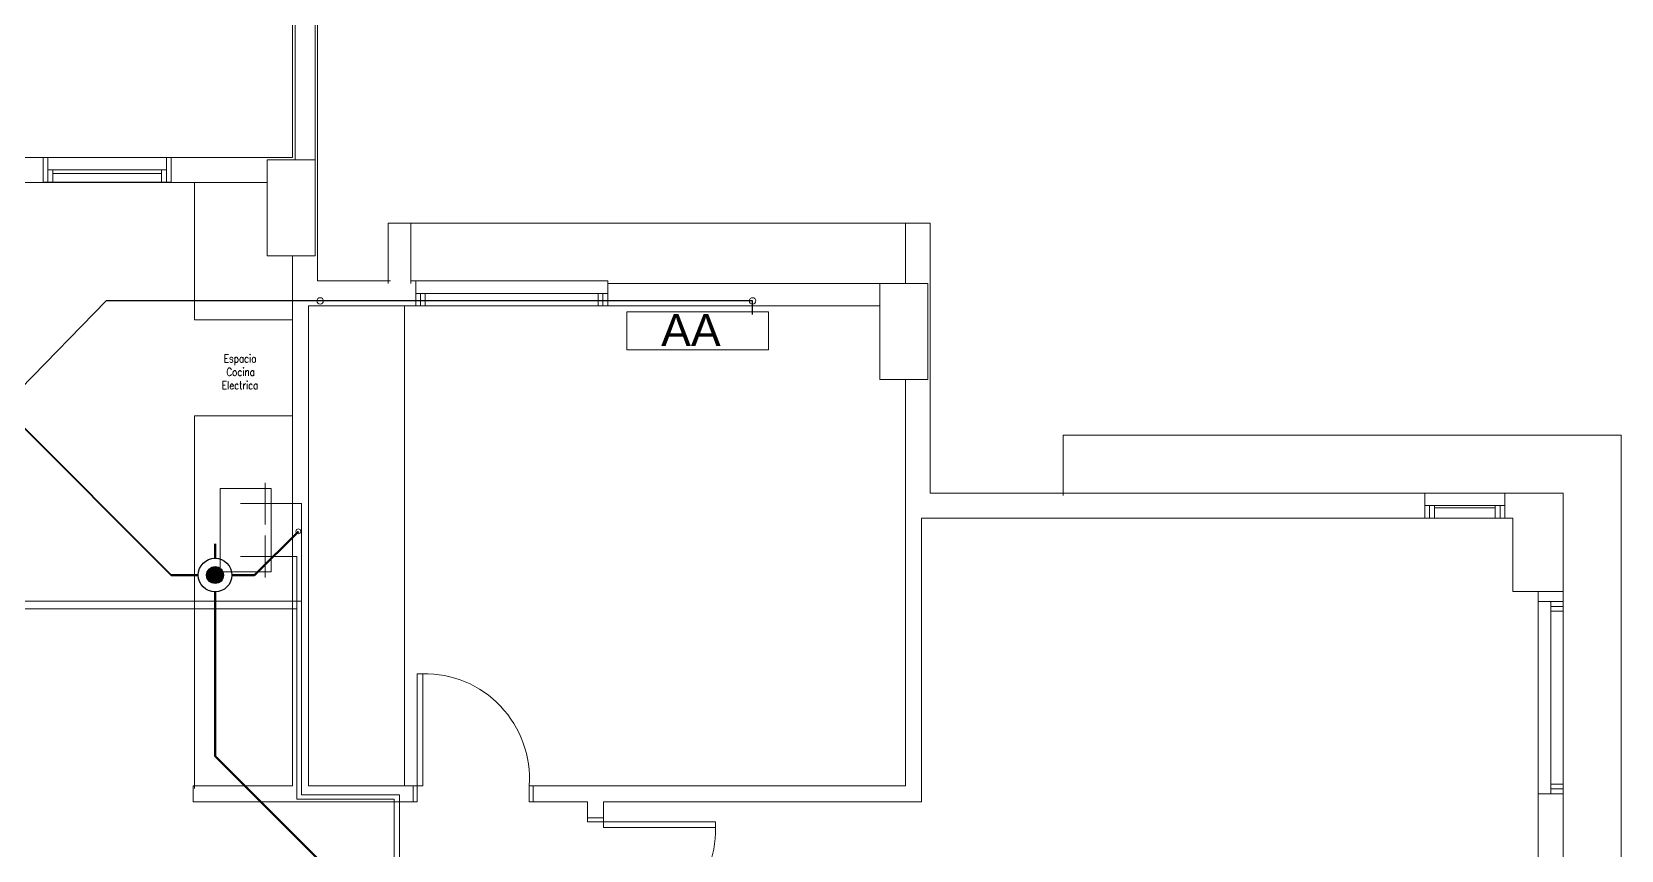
# Model space of a CAD drawing. Header units: millimetres. Extents: x 539 to 842, y -453 to -96.
# Drawn here: x 759.17 to 769.1, y -314.34 to -309.23 of the extents above; entities that cross this region are included whole.
import ezdxf

# ---------------------------------------------------------------- set-up
doc = ezdxf.new("R2010")
doc.units = ezdxf.units.MM
doc.header["$LTSCALE"] = 0.1
doc.linetypes.add('ACAD_ISO02W100', pattern=[15, 12, -3])
doc.linetypes.add('CONTINUA', pattern=[0])
doc.layers.get('0').update_dxf_attribs({"lineweight": 5})
for name, color, linetype, lineweight in [('00-Agua Caliente', 1, 'Continuous', 20), ('00-Agua Fria', 5, 'ACAD_ISO02W100', 20), ('Arq-Equipamiento', 250, 'Continuous', 5)]:
    doc.layers.add(name, color=color, linetype=linetype, lineweight=lineweight)
doc.layers.add('00-Primario', color=7, linetype='Continuous', true_color=0xff2400)
doc.layers.add('00-Secundario', color=24, linetype='Continuous')
doc.styles.add('Romans 1.50', font='romans.shx', dxfattribs={"width": 0.8, "height": 0.15})
doc.styles.get("Standard").update_dxf_attribs({"font": 'arial.ttf'})

# ---------------------------------------------------------------- blocks, each defined once
blk = doc.blocks.new('2-1P F')
at = {"color": 8, "lineweight": 18}
for p, q in [((760.7985, -308.3321), (760.7985, -310.0094)), ((760.8135, -308.3471), (760.8135, -310.0244)), ((760.9385, -308.3471), (760.9385, -310.0244)), ((760.9535, -310.7815), (760.9535, -308.3321)), ((759.2395, -310.0094), (758.3255, -310.0094)), ((759.2395, -310.0112), (759.2395, -310.0094)), ((759.2395, -310.0094), (760.0395, -310.0094)), ((759.2695, -310.0112), (759.2395, -310.0112)), ((759.2395, -310.0112), (759.2395, -310.1636)), ((759.2695, -310.1636), (759.2695, -310.0112)), ((760.0395, -310.0112), (760.0095, -310.0112)), ((760.0095, -310.0112), (760.0095, -310.1636)), ((760.7985, -310.0094), (760.0395, -310.0094)), ((760.0395, -310.0094), (760.0395, -310.0112)), ((760.0395, -310.1636), (760.0395, -310.0112)), ((760.8135, -310.0244), (760.6385, -310.0244)), ((760.6385, -310.0244), (760.6385, -310.1494)), ((760.6385, -310.1654), (760.6385, -310.0244)), ((760.9385, -310.0244), (760.8135, -310.0244)), ((760.9385, -310.1654), (760.9385, -310.0244)), ((758.6405, -310.1654), (759.2395, -310.1654)), ((759.2395, -310.1654), (759.2395, -310.1636)), ((759.2395, -310.1636), (759.2695, -310.1636)), ((760.0395, -310.1654), (759.2395, -310.1654)), ((759.2995, -310.0874), (759.2695, -310.0874)), ((759.2695, -310.0874), (759.2695, -310.1636)), ((759.2695, -310.1636), (759.2995, -310.1636)), ((759.2995, -310.1636), (759.2995, -310.0874)), ((759.2995, -310.0874), (759.9795, -310.0874)), ((759.2995, -310.1015), (759.2995, -310.1107)), ((759.2995, -310.1107), (759.9795, -310.1107)), ((759.9795, -310.1636), (759.2995, -310.1636)), ((760.0095, -310.0874), (759.9795, -310.0874)), ((759.9795, -310.0874), (759.9795, -310.1636)), ((759.9795, -310.1107), (759.9795, -310.1015)), ((759.9795, -310.1636), (760.0095, -310.1636)), ((760.0095, -310.1636), (760.0095, -310.0874)), ((760.0095, -310.1636), (760.0395, -310.1636)), ((760.0395, -310.1636), (760.0395, -310.1654)), ((760.0395, -310.1654), (760.6385, -310.1654)), ((760.1852, -310.1654), (760.1852, -311.0241)), ((760.6385, -310.1494), (760.6385, -310.1504)), ((760.6385, -310.1504), (760.6385, -310.1629)), ((760.6385, -310.1629), (760.6385, -310.1639)), ((760.6385, -310.1639), (760.6385, -310.1654)), ((760.6385, -310.1654), (760.6385, -310.6244)), ((760.9385, -310.6244), (760.9385, -310.1654)), ((761.396, -310.7965), (761.396, -310.4195)), ((761.396, -310.4195), (761.551, -310.4195)), ((761.536, -310.4195), (761.536, -310.7965)), ((761.551, -310.4195), (764.6276, -310.4195)), ((764.6276, -310.7965), (764.6276, -310.4195)), ((764.6276, -310.4195), (764.7826, -310.4195)), ((764.7826, -312.106), (764.7826, -310.4195)), ((760.6385, -310.6244), (760.7975, -310.6244)), ((760.7975, -310.6244), (760.7975, -313.9345)), ((760.9385, -310.6244), (760.7975, -310.6244)), ((760.8135, -310.6244), (760.9385, -310.6244)), ((761.411, -310.7815), (760.9535, -310.7815)), ((761.5675, -310.7815), (761.536, -310.7815)), ((761.5675, -310.8595), (761.5675, -310.7815)), ((761.5675, -310.7815), (762.7675, -310.7815)), ((761.5975, -310.8595), (761.5675, -310.8595)), ((761.5675, -310.8595), (761.5675, -310.9375)), ((761.6275, -310.8595), (761.5975, -310.8595)), ((761.5975, -310.8595), (761.5975, -310.9375)), ((761.5975, -310.9375), (761.5975, -310.8595)), ((762.7075, -310.8595), (761.6275, -310.8595)), ((761.6275, -310.8595), (761.6275, -310.8747)), ((761.6275, -310.9375), (761.6275, -310.8595)), ((762.7075, -310.8747), (762.7075, -310.8595)), ((762.7375, -310.8595), (762.7075, -310.8595)), ((762.7075, -310.8595), (762.7075, -310.9375)), ((762.7375, -310.9375), (762.7375, -310.8595)), ((762.7675, -310.8595), (762.7375, -310.8595)), ((762.7375, -310.8595), (762.7375, -310.9375)), ((762.7675, -310.7815), (762.7675, -310.8595)), ((764.6426, -310.7965), (762.7675, -310.7965)), ((762.7675, -310.9375), (762.7675, -310.8595)), ((764.6426, -310.7965), (764.4676, -310.7965)), ((764.4676, -310.7965), (764.4676, -310.9215)), ((764.4676, -310.9375), (764.4676, -310.7965)), ((764.7676, -310.7965), (764.6426, -310.7965)), ((764.7676, -311.3965), (764.7676, -310.7965)), ((760.8975, -313.9345), (760.8975, -310.9375)), ((760.8975, -310.9375), (761.5675, -310.9375)), ((761.4975, -310.9375), (761.4975, -313.9345)), ((761.5675, -310.9375), (761.5975, -310.9375)), ((761.5975, -310.9375), (761.6275, -310.9375)), ((762.7075, -310.9375), (761.6275, -310.9375)), ((762.7075, -310.9375), (762.7375, -310.9375)), ((762.7375, -310.9375), (762.7675, -310.9375)), ((762.7675, -310.9375), (764.4676, -310.9375)), ((764.4676, -310.9215), (764.4676, -310.9225)), ((764.4676, -310.9225), (764.4676, -310.935)), ((764.4676, -310.935), (764.4676, -310.936)), ((764.4676, -310.936), (764.4676, -310.9375)), ((764.4676, -310.9375), (764.4676, -311.3965)), ((760.1852, -311.0241), (760.7974, -311.024)), ((764.4676, -311.3965), (764.6426, -311.3965)), ((764.6276, -311.3965), (764.6276, -313.9345)), ((764.6426, -311.3965), (764.7676, -311.3965)), ((764.7676, -311.3965), (764.6426, -311.3965)), ((760.7975, -311.624), (760.1853, -311.6241)), ((760.1853, -311.6241), (760.1854, -313.9513)), ((765.6123, -312.121), (765.6123, -311.744)), ((765.6123, -311.744), (765.7673, -311.744)), ((765.7673, -311.744), (769.1003, -311.744)), ((769.1003, -311.744), (769.1003, -316.1274)), ((760.3453, -312.5977), (760.3453, -312.0777)), ((760.3453, -312.0777), (760.6653, -312.0777)), ((760.6653, -312.0777), (760.6653, -312.5977)), ((765.6273, -312.106), (764.7826, -312.106)), ((767.873, -312.106), (765.6273, -312.106)), ((767.873, -312.184), (767.873, -312.106)), ((767.873, -312.106), (768.373, -312.106)), ((768.7383, -312.106), (768.373, -312.106)), ((768.373, -312.106), (768.373, -312.184)), ((768.723, -312.121), (768.7233, -312.121)), ((768.7383, -312.784), (768.7383, -312.106)), ((767.903, -312.184), (767.873, -312.184)), ((767.873, -312.184), (767.873, -312.262)), ((767.933, -312.184), (767.903, -312.184)), ((767.903, -312.184), (767.903, -312.262)), ((767.903, -312.262), (767.903, -312.184)), ((768.313, -312.184), (767.933, -312.184)), ((767.933, -312.184), (767.933, -312.1992)), ((767.933, -312.262), (767.933, -312.184)), ((767.933, -312.1992), (768.313, -312.1992)), ((768.313, -312.1992), (768.313, -312.184)), ((768.343, -312.184), (768.313, -312.184)), ((768.313, -312.184), (768.313, -312.262)), ((768.343, -312.262), (768.343, -312.184)), ((768.373, -312.184), (768.343, -312.184)), ((768.343, -312.184), (768.343, -312.262)), ((768.373, -312.262), (768.373, -312.184)), ((764.7276, -312.262), (767.873, -312.262)), ((764.7276, -314.0345), (764.7276, -312.262)), ((767.873, -312.262), (767.903, -312.262)), ((767.903, -312.262), (767.933, -312.262)), ((768.313, -312.262), (767.933, -312.262)), ((768.313, -312.262), (768.343, -312.262)), ((768.343, -312.262), (768.373, -312.262)), ((768.373, -312.262), (768.423, -312.262)), ((768.423, -312.262), (768.423, -312.721)), ((760.6653, -312.5977), (760.3453, -312.5977)), ((768.423, -312.721), (768.5823, -312.721)), ((768.5823, -312.721), (768.5838, -312.721)), ((768.5823, -312.721), (768.5823, -312.784)), ((768.7383, -312.721), (768.5823, -312.721)), ((768.5838, -312.721), (768.5848, -312.721)), ((768.5848, -312.721), (768.5973, -312.721)), ((768.5973, -312.721), (768.5983, -312.721)), ((768.5983, -312.721), (768.7383, -312.721)), ((768.5823, -312.784), (768.6603, -312.784)), ((768.5823, -313.984), (768.5823, -312.784)), ((768.6603, -312.784), (768.7383, -312.784)), ((768.6603, -312.814), (768.6603, -312.784)), ((768.6603, -312.814), (768.7383, -312.814)), ((768.6603, -312.844), (768.6603, -312.814)), ((768.7383, -312.814), (768.6603, -312.814)), ((768.6603, -312.844), (768.6755, -312.844)), ((768.6603, -313.924), (768.6603, -312.844)), ((768.7383, -312.844), (768.6603, -312.844)), ((768.7383, -312.784), (768.7383, -312.814)), ((768.7383, -312.814), (768.7383, -312.844)), ((768.7383, -313.924), (768.7383, -312.844)), ((761.6112, -313.2345), (761.5762, -313.2345)), ((761.5762, -313.2345), (761.5762, -313.9345)), ((761.6112, -313.9345), (761.6112, -313.2345)), ((760.7975, -313.9345), (760.1779, -313.9345)), ((760.1779, -313.9345), (760.1779, -314.0345)), ((761.5512, -313.9345), (760.8975, -313.9345)), ((761.5762, -313.9345), (761.5512, -313.9345)), ((761.5512, -313.9345), (761.5512, -314.0345)), ((761.5762, -313.9345), (761.6112, -313.9345)), ((761.5762, -314.0345), (761.5762, -313.9345)), ((762.3012, -313.9345), (762.2762, -313.9345)), ((762.2762, -313.9345), (762.2762, -314.0345)), ((764.6276, -313.9345), (762.3012, -313.9345)), ((762.3012, -314.0345), (762.3012, -313.9345)), ((768.6755, -313.924), (768.6603, -313.924)), ((768.6603, -313.924), (768.7383, -313.924)), ((768.6603, -313.954), (768.6603, -313.924)), ((768.7383, -313.924), (768.7383, -313.954)), ((760.1794, -314.032), (760.1779, -314.032)), ((760.1779, -314.0345), (761.5512, -314.0345)), ((761.5512, -314.0345), (761.5762, -314.0345)), ((762.2762, -314.0345), (762.3012, -314.0345)), ((762.3012, -314.0345), (762.6412, -314.0345)), ((762.6412, -314.0345), (762.6412, -314.135)), ((762.7412, -314.0345), (764.7276, -314.0345)), ((762.7412, -314.135), (762.7412, -314.0345)), ((768.5823, -313.984), (768.5823, -316.1302)), ((768.6603, -313.984), (768.5823, -313.984)), ((768.7383, -313.954), (768.6603, -313.954)), ((768.6603, -313.954), (768.7383, -313.954)), ((768.6603, -313.984), (768.6603, -313.954)), ((768.7383, -313.984), (768.6603, -313.984)), ((768.7383, -313.954), (768.7383, -313.984)), ((768.7383, -316.1424), (768.7383, -313.984)), ((762.7412, -314.135), (762.6412, -314.135)), ((762.6412, -314.135), (762.6412, -314.16)), ((762.7412, -314.16), (762.7412, -314.135)), ((762.6412, -314.16), (762.7412, -314.16)), ((763.4412, -314.16), (762.7412, -314.16)), ((762.7412, -314.16), (762.7412, -314.195)), ((762.7412, -314.195), (763.4412, -314.195)), ((763.4412, -314.195), (763.4412, -314.16))]:
    blk.add_line(p, q, dxfattribs=at)
for centre, start, end in [((761.6245, -313.8878), 355.89838, 91.16402), ((762.788, -314.2083), 265.89838, 1.16402)]:
    blk.add_arc(centre, 0.6534, start, end, dxfattribs=at)
at = {"layer": 'Arq-Equipamiento', "color": 8, "linetype": 'CONTINUA', "lineweight": 18}
blk.add_lwpolyline([(762.8874, -310.9752), (763.7725, -310.9752), (763.7725, -311.2107), (762.8874, -311.2107)], close=True, dxfattribs=at)
at = {"color": 8, "lineweight": 18, "style": 'Romans 1.50', "width": 0.8}
for s, p in [('Espacio', (760.3684, -311.2914)), ('Cocina', (760.3846, -311.3748)), ('Electrica', (760.3561, -311.4581))]:
    blk.add_text(s, height=0.05, dxfattribs=at).set_placement(p)
at = {"color": 8, "lineweight": 18, "insert": (763.1008, -310.9883), "char_height": 0.2, "attachment_point": 1}
blk.add_mtext_dynamic_manual_height_columns('AA', width=1, gutter_width=12.5, heights=[0], dxfattribs=at)

msp = doc.modelspace()

# ---------------------------------------------------------------- hatches: boundary and pattern name
at = {"layer": '00-Primario', "lineweight": 100}
msp.add_hatch(color=256, dxfattribs=at).paths.add_polyline_path([(760.3138, -312.671, 1), (760.3138, -312.5657, 1)])

# ---------------------------------------------------------------- linework, layer by layer
at = {"layer": '00-Agua Caliente', "color": 1, "linetype": 'Continuous', "lineweight": 20}
for p, q in [((760.6277, -312.0413), (760.6277, -312.303)), ((760.853, -312.1721), (760.4723, -312.1721))]:
    msp.add_line(p, q, dxfattribs=at)
at = {"layer": '00-Agua Caliente', "linetype": 'CONTINUA'}
for points in [[(758.4395, -311.7409), (758.4395, -312.7816), (760.853, -312.7816)], [(760.853, -312.1721), (760.853, -313.9905), (761.4663, -313.9905), (761.4663, -315.0299)]]:
    msp.add_lwpolyline(points, dxfattribs=at)
at = {"layer": '00-Agua Fria', "color": 5, "linetype": 'Continuous', "lineweight": 20}
for p, q in [((760.6277, -312.3719), (760.6277, -312.6337)), ((760.8241, -312.5028), (760.4723, -312.5028))]:
    msp.add_line(p, q, dxfattribs=at)
at = {"layer": '00-Agua Fria', "ltscale": 3}
for points in [[(758.3934, -311.1541), (758.3934, -312.8284), (760.8241, -312.8284)], [(760.8241, -312.5028), (760.8241, -314.0188), (761.4335, -314.0188), (761.4335, -315.0557)]]:
    msp.add_lwpolyline(points, dxfattribs=at)
at = {"layer": '00-Primario', "lineweight": 40}
msp.add_lwpolyline([(759.0554, -311.6344), (760.0394, -312.6184)], dxfattribs=at)
at = {"layer": '00-Primario', "lineweight": 50}
for points in [[(760.5611, -312.6184), (760.8342, -312.3452)], [(760.3138, -312.5133), (760.3138, -312.4242)], [(760.2087, -312.6184), (760.0394, -312.6184)], [(760.4189, -312.6184), (760.5611, -312.6184)], [(760.3138, -312.7234), (760.3138, -313.7494), (762.0302, -315.4659)]]:
    msp.add_lwpolyline(points, dxfattribs=at)
at = {"layer": '00-Primario', "linetype": 'Continuous', "lineweight": 20}
msp.add_circle((760.8342, -312.3452), 0.0151, dxfattribs=at)
at = {"layer": '00-Primario', "lineweight": 30}
for radius in [0.1051, 0.0526]:
    msp.add_circle((760.3138, -312.6184), radius, dxfattribs=at)
at = {"layer": '00-Secundario', "lineweight": 30}
for points in [[(763.6725, -310.9061), (759.634, -310.9061), (759.0974, -311.4541)], [(763.6725, -310.9901), (763.6725, -310.9061)]]:
    msp.add_lwpolyline(points, dxfattribs=at)
at = {"layer": '00-Secundario', "linetype": 'CONTINUA', "lineweight": 20}
for centre in [(760.9701, -310.9061), (763.6725, -310.9061)]:
    msp.add_circle(centre, 0.02, dxfattribs=at)

# ---------------------------------------------------------------- block references
at = {"color": 2, "linetype": 'CONTINUA', "lineweight": 13}
msp.add_blockref('2-1P F', (0, 0), dxfattribs=at)

doc.saveas('drawing.dxf')
